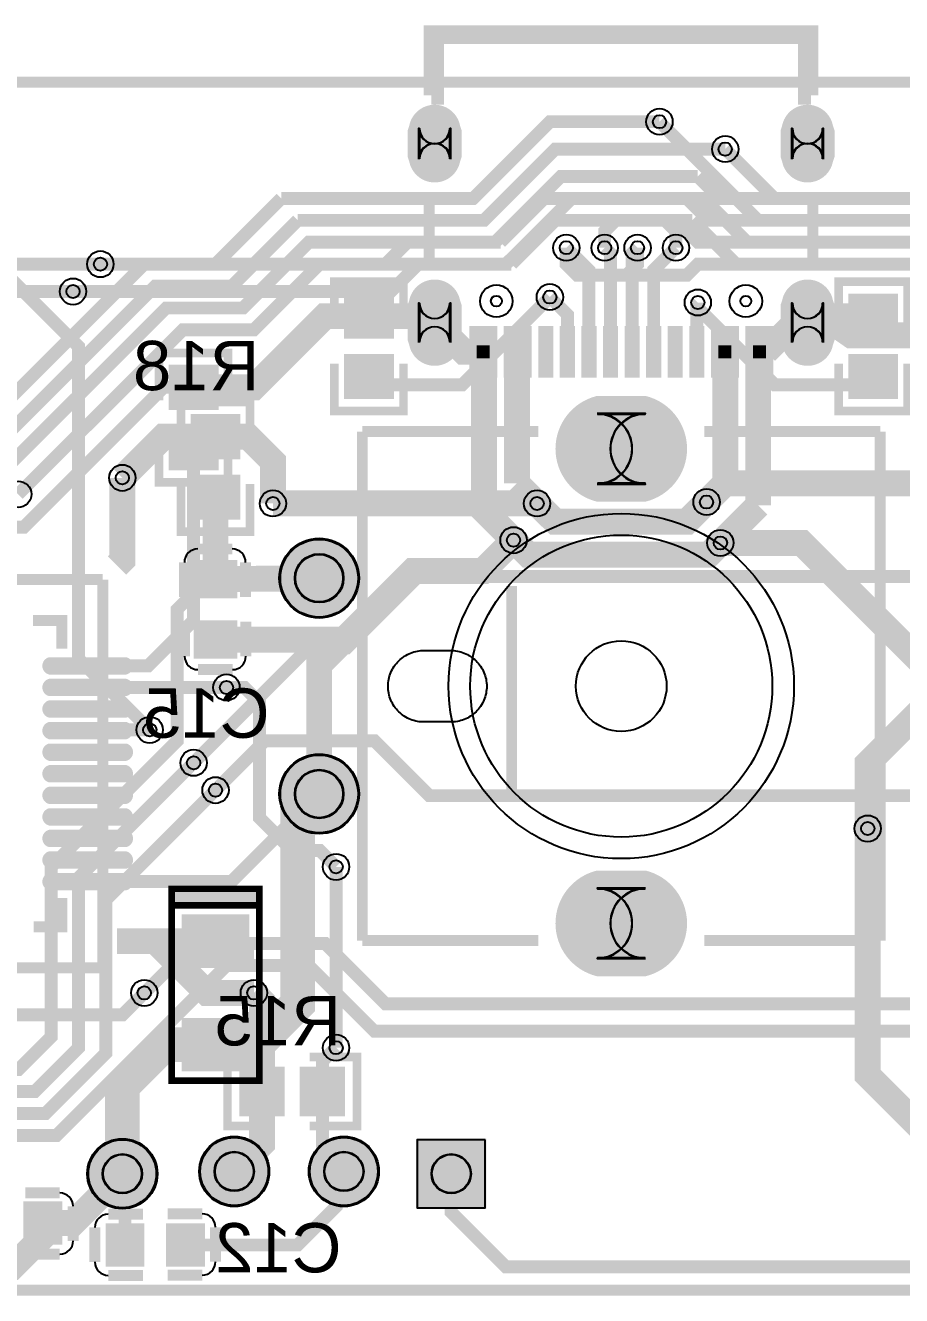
# Model space of a CAD drawing. Header units: millimetres. Extents: x -92 to 92, y -14 to 15.
# Drawn here: x -13.8 to 6.5, y -14.13 to 15.31 of the extents above; entities that cross this region are included whole.
import ezdxf

# ---------------------------------------------------------------- set-up
doc = ezdxf.new("R2010")
doc.units = ezdxf.units.MM
for name, color, linetype, true_color in [('BoardOutLine', 7, 'Continuous', 0xff00ff), ('BottomLayer', 7, 'Continuous', 0x0000ff), ('BottomPasteMaskLayer', 7, 'Continuous', 0x800000), ('BottomSilkLayer', 7, 'Continuous', 0x66cc33), ('BottomSolderMaskLayer', 7, 'Continuous', 0xaa00ff), ('Document', 7, 'Continuous', 0xffffff), ('Hole', 7, 'Continuous', 0x222222), ('Multi-Layer', 7, 'Continuous', 0xc0c0c0), ('TopLayer', 7, 'Continuous', 0xff0000), ('TopPasteMaskLayer', 7, 'Continuous', 0x808080), ('TopSilkLayer', 7, 'Continuous', 0xffcc00), ('TopSolderMaskLayer', 7, 'Continuous', 0x800080)]:
    doc.layers.add(name, color=color, linetype=linetype, true_color=true_color)
doc.styles.get("Standard").update_dxf_attribs({"font": 'arial.ttf'})

msp = doc.modelspace()

# ---------------------------------------------------------------- hatches: boundary and pattern name
at = {"layer": 'BottomLayer'}
for points in [[(-3.495, 7.172), (-3.195, 7.172), (-3.195, 8.322), (-3.495, 8.322)], [(-3.195, 7.172), (-2.895, 7.172), (-2.895, 8.322), (-3.195, 8.322)], [(-2.695, 7.172), (-2.395, 7.172), (-2.395, 8.322), (-2.695, 8.322)], [(-2.395, 7.172), (-2.095, 7.172), (-2.095, 8.322), (-2.395, 8.322)], [(-1.895, 7.172), (-1.595, 7.172), (-1.595, 8.322), (-1.895, 8.322)], [(-1.395, 7.172), (-1.095, 7.172), (-1.095, 8.322), (-1.395, 8.322)], [(-0.895, 7.172), (-0.595, 7.172), (-0.595, 8.322), (-0.895, 8.322)], [(-0.395, 7.172), (-0.095, 7.172), (-0.095, 8.322), (-0.395, 8.322)], [(0.105, 7.172), (0.405, 7.172), (0.405, 8.322), (0.105, 8.322)], [(0.605, 7.172), (0.905, 7.172), (0.905, 8.322), (0.605, 8.322)], [(1.105, 7.172), (1.405, 7.172), (1.405, 8.322), (1.105, 8.322)], [(1.605, 7.172), (1.905, 7.172), (1.905, 8.322), (1.605, 8.322)], [(2.105, 7.172), (2.405, 7.172), (2.405, 8.322), (2.105, 8.322)], [(2.405, 7.172), (2.705, 7.172), (2.705, 8.322), (2.405, 8.322)], [(2.905, 7.172), (3.205, 7.172), (3.205, 8.322), (2.905, 8.322)], [(3.205, 7.172), (3.505, 7.172), (3.505, 8.322), (3.205, 8.322)], [(-8.848, 5.28), (-8.848, 6.28), (-9.948, 6.28), (-9.948, 5.28)], [(-8.848, 3.88), (-8.848, 4.88), (-9.948, 4.88), (-9.948, 3.88)], [(-9.848, 2.878), (-9.848, 2.078), (-8.948, 2.078), (-8.948, 2.878)], [(-9.848, 1.478), (-9.848, 0.678), (-8.948, 0.678), (-8.948, 1.478)], [(-7.82, -8.848), (-8.82, -8.848), (-8.82, -9.948), (-7.82, -9.948)], [(-6.42, -8.848), (-7.42, -8.848), (-7.42, -9.948), (-6.42, -9.948)], [(-11.095, -12.504), (-11.895, -12.504), (-11.895, -13.404), (-11.095, -13.404)], [(-9.695, -12.504), (-10.495, -12.504), (-10.495, -13.404), (-9.695, -13.404)]]:
    msp.add_hatch(color=256, dxfattribs=at).paths.add_polyline_path(points)
at = {"layer": 'BottomPasteMaskLayer'}
for points in [[(-4.335, 11.673), (-4.365, 11.674), (-4.395, 11.677), (-4.424, 11.682), (-4.454, 11.688), (-4.483, 11.695), (-4.511, 11.704), (-4.539, 11.714), (-4.567, 11.726), (-4.594, 11.739), (-4.62, 11.753), (-4.646, 11.769), (-4.67, 11.785), (-4.694, 11.804), (-4.717, 11.823), (-4.739, 11.843), (-4.76, 11.865), (-4.78, 11.887), (-4.798, 11.91), (-4.816, 11.935), (-4.832, 11.96), (-4.847, 11.986), (-4.861, 12.012), (-4.873, 12.04), (-4.884, 12.067), (-4.893, 12.096), (-4.901, 12.125), (-4.908, 12.154), (-4.913, 12.183), (-4.917, 12.213), (-4.919, 12.243), (-4.92, 12.273), (-4.92, 12.873), (-4.919, 12.903), (-4.917, 12.932), (-4.913, 12.962), (-4.908, 12.992), (-4.901, 13.021), (-4.893, 13.05), (-4.884, 13.078), (-4.873, 13.106), (-4.861, 13.133), (-4.847, 13.16), (-4.832, 13.185), (-4.816, 13.211), (-4.798, 13.235), (-4.78, 13.258), (-4.76, 13.281), (-4.739, 13.302), (-4.717, 13.323), (-4.694, 13.342), (-4.67, 13.36), (-4.646, 13.377), (-4.62, 13.392), (-4.594, 13.407), (-4.567, 13.42), (-4.539, 13.431), (-4.511, 13.441), (-4.483, 13.45), (-4.454, 13.458), (-4.424, 13.464), (-4.395, 13.468), (-4.365, 13.471), (-4.335, 13.472), (-4.305, 13.472), (-4.275, 13.471), (-4.245, 13.468), (-4.216, 13.464), (-4.187, 13.458), (-4.158, 13.45), (-4.129, 13.441), (-4.101, 13.431), (-4.073, 13.42), (-4.046, 13.407), (-4.02, 13.392), (-3.995, 13.377), (-3.97, 13.36), (-3.946, 13.342), (-3.923, 13.323), (-3.901, 13.302), (-3.88, 13.281), (-3.86, 13.258), (-3.842, 13.235), (-3.824, 13.211), (-3.808, 13.185), (-3.793, 13.16), (-3.779, 13.133), (-3.767, 13.106), (-3.756, 13.078), (-3.747, 13.05), (-3.739, 13.021), (-3.732, 12.992), (-3.727, 12.962), (-3.723, 12.932), (-3.721, 12.903), (-3.72, 12.873), (-3.72, 12.273), (-3.721, 12.243), (-3.723, 12.213), (-3.727, 12.183), (-3.732, 12.154), (-3.739, 12.125), (-3.747, 12.096), (-3.756, 12.067), (-3.767, 12.04), (-3.779, 12.012), (-3.793, 11.986), (-3.808, 11.96), (-3.824, 11.935), (-3.842, 11.91), (-3.86, 11.887), (-3.88, 11.865), (-3.901, 11.843), (-3.923, 11.823), (-3.946, 11.804), (-3.97, 11.785), (-3.995, 11.769), (-4.02, 11.753), (-4.046, 11.739), (-4.073, 11.726), (-4.101, 11.714), (-4.129, 11.704), (-4.158, 11.695), (-4.187, 11.688), (-4.216, 11.682), (-4.245, 11.677), (-4.275, 11.674), (-4.305, 11.673)], [(4.365, 11.674), (4.335, 11.673), (4.305, 11.673), (4.275, 11.674), (4.245, 11.677), (4.216, 11.682), (4.187, 11.688), (4.158, 11.695), (4.129, 11.704), (4.101, 11.714), (4.073, 11.726), (4.046, 11.739), (4.02, 11.753), (3.995, 11.769), (3.97, 11.785), (3.946, 11.804), (3.923, 11.823), (3.901, 11.843), (3.88, 11.865), (3.86, 11.887), (3.842, 11.91), (3.824, 11.935), (3.808, 11.96), (3.793, 11.986), (3.779, 12.012), (3.767, 12.04), (3.756, 12.067), (3.747, 12.096), (3.739, 12.125), (3.732, 12.154), (3.727, 12.183), (3.723, 12.213), (3.721, 12.243), (3.72, 12.273), (3.72, 12.873), (3.721, 12.903), (3.723, 12.932), (3.727, 12.962), (3.732, 12.992), (3.739, 13.021), (3.747, 13.05), (3.756, 13.078), (3.767, 13.106), (3.779, 13.133), (3.793, 13.16), (3.808, 13.185), (3.824, 13.211), (3.842, 13.235), (3.86, 13.258), (3.88, 13.281), (3.901, 13.302), (3.923, 13.323), (3.946, 13.342), (3.97, 13.36), (3.995, 13.377), (4.02, 13.392), (4.046, 13.407), (4.073, 13.42), (4.101, 13.431), (4.129, 13.441), (4.158, 13.45), (4.187, 13.458), (4.216, 13.464), (4.245, 13.468), (4.275, 13.471), (4.305, 13.472), (4.335, 13.472), (4.365, 13.471), (4.395, 13.468), (4.424, 13.464), (4.454, 13.458), (4.483, 13.45), (4.511, 13.441), (4.539, 13.431), (4.567, 13.42), (4.594, 13.407), (4.62, 13.392), (4.646, 13.377), (4.67, 13.36), (4.694, 13.342), (4.717, 13.323), (4.739, 13.302), (4.76, 13.281), (4.78, 13.258), (4.798, 13.235), (4.816, 13.211), (4.832, 13.185), (4.847, 13.16), (4.861, 13.133), (4.873, 13.106), (4.884, 13.078), (4.893, 13.05), (4.901, 13.021), (4.908, 12.992), (4.913, 12.962), (4.917, 12.932), (4.919, 12.903), (4.92, 12.873), (4.92, 12.273), (4.919, 12.243), (4.917, 12.213), (4.913, 12.183), (4.908, 12.154), (4.901, 12.125), (4.893, 12.096), (4.884, 12.067), (4.873, 12.04), (4.861, 12.012), (4.847, 11.986), (4.832, 11.96), (4.816, 11.935), (4.798, 11.91), (4.78, 11.887), (4.76, 11.865), (4.739, 11.843), (4.717, 11.823), (4.694, 11.804), (4.67, 11.785), (4.646, 11.769), (4.62, 11.753), (4.594, 11.739), (4.567, 11.726), (4.539, 11.714), (4.511, 11.704), (4.483, 11.695), (4.454, 11.688), (4.424, 11.682), (4.395, 11.677)], [(-4.275, 7.424), (-4.305, 7.423), (-4.335, 7.423), (-4.365, 7.424), (-4.395, 7.427), (-4.424, 7.432), (-4.454, 7.438), (-4.483, 7.445), (-4.511, 7.454), (-4.539, 7.464), (-4.567, 7.476), (-4.594, 7.489), (-4.62, 7.503), (-4.646, 7.519), (-4.67, 7.535), (-4.694, 7.553), (-4.717, 7.573), (-4.739, 7.593), (-4.76, 7.614), (-4.78, 7.637), (-4.798, 7.66), (-4.816, 7.685), (-4.832, 7.71), (-4.847, 7.736), (-4.861, 7.762), (-4.873, 7.789), (-4.884, 7.817), (-4.893, 7.846), (-4.901, 7.874), (-4.908, 7.904), (-4.913, 7.933), (-4.917, 7.963), (-4.919, 7.993), (-4.92, 8.023), (-4.92, 8.823), (-4.919, 8.852), (-4.917, 8.882), (-4.913, 8.912), (-4.908, 8.941), (-4.901, 8.971), (-4.893, 8.999), (-4.884, 9.028), (-4.873, 9.056), (-4.861, 9.083), (-4.847, 9.109), (-4.832, 9.135), (-4.816, 9.161), (-4.798, 9.185), (-4.78, 9.208), (-4.76, 9.231), (-4.739, 9.252), (-4.717, 9.272), (-4.694, 9.292), (-4.67, 9.31), (-4.646, 9.327), (-4.62, 9.342), (-4.594, 9.356), (-4.567, 9.369), (-4.539, 9.381), (-4.511, 9.391), (-4.483, 9.4), (-4.454, 9.407), (-4.424, 9.413), (-4.395, 9.418), (-4.365, 9.421), (-4.335, 9.422), (-4.305, 9.422), (-4.275, 9.421), (-4.245, 9.418), (-4.216, 9.413), (-4.187, 9.407), (-4.158, 9.4), (-4.129, 9.391), (-4.101, 9.381), (-4.073, 9.369), (-4.046, 9.356), (-4.02, 9.342), (-3.995, 9.327), (-3.97, 9.31), (-3.946, 9.292), (-3.923, 9.272), (-3.901, 9.252), (-3.88, 9.231), (-3.86, 9.208), (-3.842, 9.185), (-3.824, 9.161), (-3.808, 9.135), (-3.793, 9.109), (-3.779, 9.083), (-3.767, 9.056), (-3.756, 9.028), (-3.747, 8.999), (-3.739, 8.971), (-3.732, 8.941), (-3.727, 8.912), (-3.723, 8.882), (-3.721, 8.852), (-3.72, 8.823), (-3.72, 8.023), (-3.721, 7.993), (-3.723, 7.963), (-3.727, 7.933), (-3.732, 7.904), (-3.739, 7.874), (-3.747, 7.846), (-3.756, 7.817), (-3.767, 7.789), (-3.779, 7.762), (-3.793, 7.736), (-3.808, 7.71), (-3.824, 7.685), (-3.842, 7.66), (-3.86, 7.637), (-3.88, 7.614), (-3.901, 7.593), (-3.923, 7.573), (-3.946, 7.553), (-3.97, 7.535), (-3.995, 7.519), (-4.02, 7.503), (-4.046, 7.489), (-4.073, 7.476), (-4.101, 7.464), (-4.129, 7.454), (-4.158, 7.445), (-4.187, 7.438), (-4.216, 7.432), (-4.245, 7.427)], [(4.365, 7.424), (4.335, 7.423), (4.305, 7.423), (4.275, 7.424), (4.245, 7.427), (4.216, 7.432), (4.187, 7.438), (4.158, 7.445), (4.129, 7.454), (4.101, 7.464), (4.073, 7.476), (4.046, 7.489), (4.02, 7.503), (3.995, 7.519), (3.97, 7.535), (3.946, 7.553), (3.923, 7.573), (3.901, 7.593), (3.88, 7.614), (3.86, 7.637), (3.842, 7.66), (3.824, 7.685), (3.808, 7.71), (3.793, 7.736), (3.779, 7.762), (3.767, 7.789), (3.756, 7.817), (3.747, 7.846), (3.739, 7.874), (3.732, 7.904), (3.727, 7.933), (3.723, 7.963), (3.721, 7.993), (3.72, 8.023), (3.72, 8.823), (3.721, 8.852), (3.723, 8.882), (3.727, 8.912), (3.732, 8.941), (3.739, 8.971), (3.747, 8.999), (3.756, 9.028), (3.767, 9.056), (3.779, 9.083), (3.793, 9.109), (3.808, 9.135), (3.824, 9.161), (3.842, 9.185), (3.86, 9.208), (3.88, 9.231), (3.901, 9.252), (3.923, 9.272), (3.946, 9.292), (3.97, 9.31), (3.995, 9.327), (4.02, 9.342), (4.046, 9.356), (4.073, 9.369), (4.101, 9.381), (4.129, 9.391), (4.158, 9.4), (4.187, 9.407), (4.216, 9.413), (4.245, 9.418), (4.275, 9.421), (4.305, 9.422), (4.335, 9.422), (4.365, 9.421), (4.395, 9.418), (4.424, 9.413), (4.454, 9.407), (4.483, 9.4), (4.511, 9.391), (4.539, 9.381), (4.567, 9.369), (4.594, 9.356), (4.62, 9.342), (4.646, 9.327), (4.67, 9.31), (4.694, 9.292), (4.717, 9.272), (4.739, 9.252), (4.76, 9.231), (4.78, 9.208), (4.798, 9.185), (4.816, 9.161), (4.832, 9.135), (4.847, 9.109), (4.861, 9.083), (4.873, 9.056), (4.884, 9.028), (4.893, 8.999), (4.901, 8.971), (4.908, 8.941), (4.913, 8.912), (4.917, 8.882), (4.919, 8.852), (4.92, 8.823), (4.92, 8.023), (4.919, 7.993), (4.917, 7.963), (4.913, 7.933), (4.908, 7.904), (4.901, 7.874), (4.893, 7.846), (4.884, 7.817), (4.873, 7.789), (4.861, 7.762), (4.847, 7.736), (4.832, 7.71), (4.816, 7.685), (4.798, 7.66), (4.78, 7.637), (4.76, 7.614), (4.739, 7.593), (4.717, 7.573), (4.694, 7.553), (4.67, 7.535), (4.646, 7.519), (4.62, 7.503), (4.594, 7.489), (4.567, 7.476), (4.539, 7.464), (4.511, 7.454), (4.483, 7.445), (4.454, 7.438), (4.424, 7.432), (4.395, 7.427)], [(-3.495, 7.172), (-3.495, 8.322), (-3.195, 8.322), (-3.195, 8.322), (-2.895, 8.322), (-2.895, 7.172), (-3.195, 7.172), (-3.195, 7.172)], [(-2.095, 8.322), (-2.095, 7.172), (-2.395, 7.172), (-2.395, 7.172), (-2.695, 7.172), (-2.695, 8.322), (-2.395, 8.322), (-2.395, 8.322)], [(-1.595, 8.322), (-1.595, 7.172), (-1.895, 7.172), (-1.895, 8.322)], [(-1.095, 8.322), (-1.095, 7.172), (-1.395, 7.172), (-1.395, 8.322)], [(-0.595, 8.322), (-0.595, 7.172), (-0.895, 7.172), (-0.895, 8.322)], [(-0.095, 8.322), (-0.095, 7.172), (-0.395, 7.172), (-0.395, 8.322)], [(0.405, 8.322), (0.405, 7.172), (0.105, 7.172), (0.105, 8.322)], [(0.905, 8.322), (0.905, 7.172), (0.605, 7.172), (0.605, 8.322)], [(1.105, 7.172), (1.105, 8.322), (1.405, 8.322), (1.405, 7.172)], [(1.605, 7.172), (1.605, 8.322), (1.905, 8.322), (1.905, 7.172)], [(2.105, 7.172), (2.105, 8.322), (2.405, 8.322), (2.705, 8.322), (2.705, 7.172), (2.405, 7.172)], [(3.505, 8.322), (3.505, 7.172), (3.205, 7.172), (3.205, 7.172), (2.905, 7.172), (2.905, 8.322), (3.205, 8.322), (3.205, 8.322)], [(-8.848, 5.28), (-8.848, 6.28), (-9.948, 6.28), (-9.948, 5.28)], [(-8.848, 3.88), (-8.848, 4.88), (-9.948, 4.88), (-9.948, 3.88)], [(-9.848, 2.878), (-9.848, 2.078), (-8.948, 2.078), (-8.948, 2.878)], [(-9.848, 1.478), (-9.848, 0.678), (-8.948, 0.678), (-8.948, 1.478)], [(-7.82, -8.848), (-8.82, -8.848), (-8.82, -9.948), (-7.82, -9.948)], [(-6.42, -8.848), (-7.42, -8.848), (-7.42, -9.948), (-6.42, -9.948)], [(-11.095, -12.504), (-11.895, -12.504), (-11.895, -13.404), (-11.095, -13.404)], [(-9.695, -12.504), (-10.495, -12.504), (-10.495, -13.404), (-9.695, -13.404)]]:
    msp.add_hatch(color=256, dxfattribs=at).paths.add_polyline_path(points)
at = {"layer": 'BottomSolderMaskLayer'}
for points in [[(-3.695, 12.264, -0.785398), (-4.945, 12.264), (-4.945, 12.881, -0.785398), (-3.695, 12.881)], [(4.945, 12.264, -0.785398), (3.695, 12.264), (3.695, 12.881, -0.785398), (4.945, 12.881)], [(-3.695, 8.012, -0.785398), (-4.945, 8.012), (-4.945, 8.833, -0.785398), (-3.695, 8.833)], [(4.945, 8.012, -0.785398), (3.695, 8.012), (3.695, 8.833, -0.785398), (4.945, 8.833)], [(-3.52, 7.147), (-3.17, 7.147), (-3.17, 8.347), (-3.52, 8.347)], [(-3.22, 7.147), (-2.87, 7.147), (-2.87, 8.347), (-3.22, 8.347)], [(-2.72, 7.147), (-2.37, 7.147), (-2.37, 8.347), (-2.72, 8.347)], [(-2.42, 7.147), (-2.07, 7.147), (-2.07, 8.347), (-2.42, 8.347)], [(-1.92, 7.147), (-1.57, 7.147), (-1.57, 8.347), (-1.92, 8.347)], [(-1.42, 7.147), (-1.07, 7.147), (-1.07, 8.347), (-1.42, 8.347)], [(-0.92, 7.147), (-0.57, 7.147), (-0.57, 8.347), (-0.92, 8.347)], [(-0.42, 7.147), (-0.07, 7.147), (-0.07, 8.347), (-0.42, 8.347)], [(0.08, 7.147), (0.43, 7.147), (0.43, 8.347), (0.08, 8.347)], [(0.58, 7.147), (0.93, 7.147), (0.93, 8.347), (0.58, 8.347)], [(1.08, 7.147), (1.43, 7.147), (1.43, 8.347), (1.08, 8.347)], [(1.58, 7.147), (1.93, 7.147), (1.93, 8.347), (1.58, 8.347)], [(2.08, 7.147), (2.43, 7.147), (2.43, 8.347), (2.08, 8.347)], [(2.38, 7.147), (2.73, 7.147), (2.73, 8.347), (2.38, 8.347)], [(2.88, 7.147), (3.23, 7.147), (3.23, 8.347), (2.88, 8.347)], [(3.18, 7.147), (3.53, 7.147), (3.53, 8.347), (3.18, 8.347)], [(-0.558, 4.274, -0.785398), (-0.558, 6.725), (0.566, 6.725, -0.785398), (0.566, 4.274)], [(-8.82, 5.257), (-8.82, 6.303), (-9.976, 6.303), (-9.976, 5.257)], [(-8.82, 3.857), (-8.82, 4.903), (-9.976, 4.903), (-9.976, 3.857)], [(-7.921, 2.5, 1), (-6.071, 2.5, 1)], [(-9.905, 2.923), (-9.905, 2.033), (-8.891, 2.033), (-8.891, 2.923)], [(-9.905, 1.523), (-9.905, 0.633), (-8.891, 0.633), (-8.891, 1.523)], [(-7.921, -2.5, 1), (-6.071, -2.5, 1)], [(0.566, -4.275, -0.785398), (0.566, -6.726), (-0.558, -6.726, -0.785398), (-0.558, -4.275)], [(-7.795, -8.823), (-8.845, -8.823), (-8.845, -9.973), (-7.795, -9.973)], [(-6.395, -8.823), (-7.445, -8.823), (-7.445, -9.973), (-6.395, -9.973)], [(-12.37, -11.303, 1), (-10.744, -11.303, 1)], [(-9.777, -11.25, 1), (-8.151, -11.25, 1)], [(-7.237, -11.25, 1), (-5.611, -11.25, 1)], [(-3.124, -10.49), (-4.75, -10.49), (-4.75, -12.116), (-3.124, -12.116)], [(-11.044, -12.453), (-11.946, -12.453), (-11.946, -13.455), (-11.044, -13.455)], [(-9.644, -12.453), (-10.546, -12.453), (-10.546, -13.455), (-9.644, -13.455)]]:
    msp.add_hatch(color=256, dxfattribs=at).paths.add_polyline_path(points)
at = {"layer": 'Document'}
for points in [[(-4.4, 13.478), (-4.4, 15.178), (4.4, 15.178), (4.4, 13.478), (4.1, 13.478), (4.1, 14.878), (-4.1, 14.878), (-4.1, 13.478)], [(-9.779, -5.588), (-8.992, -5.588), (-8.992, -5.791), (-9.779, -5.791)], [(-9.271, -5.306), (-9.271, -6.093), (-9.474, -6.093), (-9.474, -5.306)], [(-10.287, -6.322), (-9.779, -6.322), (-9.779, -6.068), (-10.287, -6.068)], [(-9.017, -6.322), (-8.509, -6.322), (-8.509, -6.068), (-9.017, -6.068)], [(-9.271, -8.128), (-9.271, -8.915), (-9.474, -8.915), (-9.474, -8.128)]]:
    msp.add_hatch(color=256, dxfattribs=at).paths.add_polyline_path(points)
at = {"layer": 'Multi-Layer'}
for points in [[(-3.72, 12.273, -0.785398), (-4.92, 12.273), (-4.92, 12.873, -0.785398), (-3.72, 12.873)], [(4.92, 12.273, -0.785398), (3.72, 12.273), (3.72, 12.873, -0.785398), (4.92, 12.873)], [(-3.72, 8.022, -0.785398), (-4.92, 8.022), (-4.92, 8.822, -0.785398), (-3.72, 8.822)], [(4.92, 8.022, -0.785398), (3.72, 8.022), (3.72, 8.822, -0.785398), (4.92, 8.822)], [(-0.546, 4.3, -0.785398), (-0.546, 6.7), (0.554, 6.7, -0.785398), (0.554, 4.3)], [(-7.896, 2.5, 1), (-6.096, 2.5, 1)], [(-7.896, -2.5, 1), (-6.096, -2.5, 1)], [(0.554, -4.3, -0.785398), (0.554, -6.7), (-0.546, -6.7, -0.785398), (-0.546, -4.3)]]:
    msp.add_hatch(color=256, dxfattribs=at).paths.add_polyline_path(points)
at = {"layer": 'TopLayer'}
for points in [[(-6.392, 8.074), (-6.392, 9.074), (-5.292, 9.074), (-5.292, 8.074)], [(5.292, 8.074), (5.292, 9.074), (6.392, 9.074), (6.392, 8.074)], [(-6.392, 6.674), (-6.392, 7.674), (-5.292, 7.674), (-5.292, 6.674)], [(5.292, 6.674), (5.292, 7.674), (6.392, 7.674), (6.392, 6.674)], [(-10.456, 6.423), (-10.456, 7.423), (-9.356, 7.423), (-9.356, 6.423)], [(-10.456, 5.023), (-10.456, 6.023), (-9.356, 6.023), (-9.356, 5.023)], [(-13.21, 0.318, -0.785398), (-13.21, 0.618), (-11.51, 0.618, -0.785398), (-11.51, 0.318)], [(-13.21, -0.182, -0.785398), (-13.21, 0.118), (-11.51, 0.118, -0.785398), (-11.51, -0.182)], [(-13.21, -0.682, -0.785398), (-13.21, -0.382), (-11.51, -0.382, -0.785398), (-11.51, -0.682)], [(-13.21, -1.182, -0.785398), (-13.21, -0.882), (-11.51, -0.882, -0.785398), (-11.51, -1.182)], [(-13.21, -1.682, -0.785398), (-13.21, -1.382), (-11.51, -1.382, -0.785398), (-11.51, -1.682)], [(-13.21, -2.182, -0.785398), (-13.21, -1.882), (-11.51, -1.882, -0.785398), (-11.51, -2.182)], [(-13.21, -2.682, -0.785398), (-13.21, -2.382), (-11.51, -2.382, -0.785398), (-11.51, -2.682)], [(-13.21, -3.182, -0.785398), (-13.21, -2.882), (-11.51, -2.882, -0.785398), (-11.51, -3.182)], [(-13.21, -3.682, -0.785398), (-13.21, -3.382), (-11.51, -3.382, -0.785398), (-11.51, -3.682)], [(-13.21, -4.182, -0.785398), (-13.21, -3.882), (-11.51, -3.882, -0.785398), (-11.51, -4.182)], [(-13.21, -4.682, -0.785398), (-13.21, -4.382), (-11.51, -4.382, -0.785398), (-11.51, -4.682)], [(-8.648, -5.312), (-8.648, -6.512), (-10.148, -6.512), (-10.148, -5.312)], [(-8.648, -7.712), (-8.648, -8.912), (-10.148, -8.912), (-10.148, -7.712)], [(-12.997, -12.896), (-13.797, -12.896), (-13.797, -11.996), (-12.997, -11.996)]]:
    msp.add_hatch(color=256, dxfattribs=at).paths.add_polyline_path(points)
at = {"layer": 'TopPasteMaskLayer'}
for points in [[(-6.392, 8.074), (-6.392, 9.074), (-5.292, 9.074), (-5.292, 8.074)], [(5.292, 8.074), (5.292, 9.074), (6.392, 9.074), (6.392, 8.074)], [(-6.392, 6.674), (-6.392, 7.674), (-5.292, 7.674), (-5.292, 6.674)], [(5.292, 6.674), (5.292, 7.674), (6.392, 7.674), (6.392, 6.674)], [(-10.456, 6.423), (-10.456, 7.423), (-9.356, 7.423), (-9.356, 6.423)], [(-10.456, 5.023), (-10.456, 6.023), (-9.356, 6.023), (-9.356, 5.023)], [(-13.21, 0.318, -0.785398), (-13.21, 0.618), (-11.51, 0.618, -0.785398), (-11.51, 0.318)], [(-13.21, -0.182, -0.785398), (-13.21, 0.118), (-11.51, 0.118, -0.785398), (-11.51, -0.182)], [(-13.21, -0.682, -0.785398), (-13.21, -0.382), (-11.51, -0.382, -0.785398), (-11.51, -0.682)], [(-13.21, -1.182, -0.785398), (-13.21, -0.882), (-11.51, -0.882, -0.785398), (-11.51, -1.182)], [(-13.21, -1.682, -0.785398), (-13.21, -1.382), (-11.51, -1.382, -0.785398), (-11.51, -1.682)], [(-13.21, -2.182, -0.785398), (-13.21, -1.882), (-11.51, -1.882, -0.785398), (-11.51, -2.182)], [(-13.21, -2.682, -0.785398), (-13.21, -2.382), (-11.51, -2.382, -0.785398), (-11.51, -2.682)], [(-13.21, -3.182, -0.785398), (-13.21, -2.882), (-11.51, -2.882, -0.785398), (-11.51, -3.182)], [(-13.21, -3.682, -0.785398), (-13.21, -3.382), (-11.51, -3.382, -0.785398), (-11.51, -3.682)], [(-13.21, -4.182, -0.785398), (-13.21, -3.882), (-11.51, -3.882, -0.785398), (-11.51, -4.182)], [(-13.21, -4.682, -0.785398), (-13.21, -4.382), (-11.51, -4.382, -0.785398), (-11.51, -4.682)], [(-8.648, -5.312), (-8.648, -6.512), (-10.148, -6.512), (-10.148, -5.312)], [(-8.648, -7.712), (-8.648, -8.912), (-10.148, -8.912), (-10.148, -7.712)], [(-12.997, -12.896), (-13.797, -12.896), (-13.797, -11.996), (-12.997, -11.996)]]:
    msp.add_hatch(color=256, dxfattribs=at).paths.add_polyline_path(points)
at = {"layer": 'TopSilkLayer'}
msp.add_hatch(color=256, dxfattribs=at).paths.add_polyline_path([(-8.382, -5.08), (-10.414, -5.08), (-10.414, -4.699), (-8.382, -4.699)])
at = {"layer": 'TopSolderMaskLayer'}
for points in [[(-3.695, 12.264, -0.785398), (-4.945, 12.264), (-4.945, 12.881, -0.785398), (-3.695, 12.881)], [(4.945, 12.264, -0.785398), (3.695, 12.264), (3.695, 12.881, -0.785398), (4.945, 12.881)], [(-3.695, 8.012, -0.785398), (-4.945, 8.012), (-4.945, 8.833, -0.785398), (-3.695, 8.833)], [(4.945, 8.012, -0.785398), (3.695, 8.012), (3.695, 8.833, -0.785398), (4.945, 8.833)], [(-6.42, 8.051), (-6.42, 9.097), (-5.264, 9.097), (-5.264, 8.051)], [(5.264, 8.051), (5.264, 9.097), (6.42, 9.097), (6.42, 8.051)], [(-6.42, 6.651), (-6.42, 7.697), (-5.264, 7.697), (-5.264, 6.651)], [(5.264, 6.651), (5.264, 7.697), (6.42, 7.697), (6.42, 6.651)], [(-10.484, 6.4), (-10.484, 7.446), (-9.328, 7.446), (-9.328, 6.4)], [(-0.558, 4.274, -0.785398), (-0.558, 6.725), (0.566, 6.725, -0.785398), (0.566, 4.274)], [(-10.484, 5), (-10.484, 6.046), (-9.328, 6.046), (-9.328, 5)], [(-7.921, 2.5, 1), (-6.071, 2.5, 1)], [(-13.253, 0.267, -0.785398), (-13.253, 0.669), (-11.467, 0.669, -0.785398), (-11.467, 0.267)], [(-13.253, -0.233, -0.785398), (-13.253, 0.169), (-11.467, 0.169, -0.785398), (-11.467, -0.233)], [(-13.253, -0.733, -0.785398), (-13.253, -0.331), (-11.467, -0.331, -0.785398), (-11.467, -0.733)], [(-13.253, -1.233, -0.785398), (-13.253, -0.831), (-11.467, -0.831, -0.785398), (-11.467, -1.233)], [(-13.253, -1.733, -0.785398), (-13.253, -1.331), (-11.467, -1.331, -0.785398), (-11.467, -1.733)], [(-7.921, -2.5, 1), (-6.071, -2.5, 1)], [(-13.253, -2.233, -0.785398), (-13.253, -1.831), (-11.467, -1.831, -0.785398), (-11.467, -2.233)], [(-13.253, -2.733, -0.785398), (-13.253, -2.331), (-11.467, -2.331, -0.785398), (-11.467, -2.733)], [(-13.253, -3.233, -0.785398), (-13.253, -2.831), (-11.467, -2.831, -0.785398), (-11.467, -3.233)], [(-13.253, -3.733, -0.785398), (-13.253, -3.331), (-11.467, -3.331, -0.785398), (-11.467, -3.733)], [(-13.253, -4.233, -0.785398), (-13.253, -3.831), (-11.467, -3.831, -0.785398), (-11.467, -4.233)], [(-13.253, -4.733, -0.785398), (-13.253, -4.331), (-11.467, -4.331, -0.785398), (-11.467, -4.733)], [(0.566, -4.275, -0.785398), (0.566, -6.726), (-0.558, -6.726, -0.785398), (-0.558, -4.275)], [(-8.616, -5.292), (-8.616, -6.532), (-10.18, -6.532), (-10.18, -5.292)], [(-8.616, -7.692), (-8.616, -8.932), (-10.18, -8.932), (-10.18, -7.692)], [(-12.37, -11.303, 1), (-10.744, -11.303, 1)], [(-9.777, -11.25, 1), (-8.151, -11.25, 1)], [(-7.237, -11.25, 1), (-5.611, -11.25, 1)], [(-3.124, -10.49), (-4.75, -10.49), (-4.75, -12.116), (-3.124, -12.116)], [(-12.946, -12.947), (-13.848, -12.947), (-13.848, -11.945), (-12.946, -11.945)]]:
    msp.add_hatch(color=256, dxfattribs=at).paths.add_polyline_path(points)

# ---------------------------------------------------------------- linework, layer by layer
at = {"layer": 'BoardOutLine', "const_width": 0.254}
msp.add_lwpolyline([(-92, 14), (92, 14), (92, -14), (-92, -14), (-92, 14)], close=True, dxfattribs=at)
at = {"layer": 'BottomLayer'}
for points, const_width in [([(3.556, 11.303), (8.763, 11.303), (11.049, 13.589), (62.103, 13.589)], 0.3), ([(37.973, 12.954), (11.176, 12.954), (9.017, 10.795), (3.175, 10.795), (0.889, 13.081)], 0.3), ([(-2.794, 10.287), (-1.778, 11.303), (1.905, 11.303), (2.921, 10.287), (9.271, 10.287), (11.303, 12.319), (19.685, 12.319)], 0.3), ([(2.413, 12.446), (3.556, 11.303)], 0.3), ([(-56.515, 12.192), (-16.891, 12.192), (-12.573, 7.874), (-12.573, 0.635), (-10.922, -1.016)], 0.3), ([(1.651, 10.795), (2.667, 9.779), (9.525, 9.779), (11.43, 11.684), (20.32, 11.684)], 0.3), ([(-1.905, 10.414), (-1.524, 10.795), (1.651, 10.795)], 0.3), ([(-2.794, 10.287), (-4.953, 10.287), (-5.461, 9.779), (-12.065, 9.779)], 0.3), ([(-1.905, 10.414), (-2.54, 9.779)], 0.3), ([(-0.745, 9.144), (-0.745, 9.635), (-1.27, 10.16)], 0.3), ([(-0.245, 7.748), (-0.245, 10.024), (-0.381, 10.16)], 0.3), ([(0.255, 7.748), (0.255, 10.034), (0.381, 10.16)], 0.3), ([(0.755, 7.748), (0.755, 9.645), (1.27, 10.16)], 0.3), ([(-12.7, 9.144), (-5.334, 9.144), (-4.699, 9.779), (-2.54, 9.779)], 0.3), ([(-1.245, 7.748), (-1.245, 8.611), (-1.651, 9.017)], 0.3), ([(-0.745, 7.748), (-0.745, 9.144)], 0.3), ([(1.755, 7.748), (1.755, 8.867), (1.778, 8.89)], 0.3), ([(-4.32, 8.422), (-3.645, 7.748), (-3.345, 7.748)], 0.6), ([(3.355, 7.748), (4.03, 8.422), (4.32, 8.422)], 0.6), ([(4.321, 8.423), (4.321, 8.001)], 0.6), ([(9.906, 8.128), (5.334, 8.128), (4.912, 8.423), (4.321, 8.423)], 0.6), ([(-3.175, 7.747), (-3.175, 6.334)], 0.6), ([(-2.414, 7.746), (-2.413, 4.699)], 0.6), ([(2.413, 7.747), (2.413, 4.699)], 0.6), ([(3.175, 7.747), (3.175, 6.398)], 0.6), ([(-3.345, 7.748), (-3.045, 7.748)], 0.3), ([(2.255, 7.748), (2.555, 7.748)], 0.3), ([(3.055, 7.748), (3.355, 7.748)], 0.3), ([(-3.175, 6.334), (-3.175, 4.699)], 0.6), ([(3.175, 6.398), (3.175, 4.191)], 0.6), ([(-9.398, 5.78), (-10.603, 5.78), (-11.557, 4.826)], 0.6), ([(-8.068, 4.233), (-8.068, 5.207), (-8.641, 5.78), (-9.398, 5.78)], 0.6), ([(35.941, 5.334), (28.194, 5.334), (22.86, 0), (22.86, -4.826), (19.685, -8.001), (-5.715, -8.001), (-7.239, -6.477), (-9.144, -6.477), (-13.081, -10.414), (-15.24, -10.414), (-18.288, -7.366), (-32.004, -7.366), (-33.147, -6.223), (-33.147, -5.334)], 0.3), ([(-3.175, 4.699), (-3.175, 4.064), (-2.492, 3.381)], 0.6), ([(-2.413, 4.699), (-1.947, 4.233)], 0.6), ([(1.98, 4.266), (2.413, 4.699)], 0.6), ([(-9.398, 2.478), (-9.398, 4.38)], 0.6), ([(-1.947, 4.233), (-1.524, 3.81), (1.524, 3.81), (1.98, 4.266)], 0.6), ([(2.301, 3.317), (3.175, 4.191)], 0.6), ([(-9.398, 1.078), (-6.415, 1.078), (-4.826, 2.667), (-3.206, 2.667), (-2.492, 3.381)], 0.6), ([(-2.492, 3.381), (-2.159, 3.048), (2.032, 3.048), (2.301, 3.317)], 0.6), ([(2.301, 3.317), (4.187, 3.317), (7.504, 0)], 0.6), ([(-6.995, 2.499), (-9.398, 2.479)], 0.6), ([(-25.781, -5.461), (-17.907, -5.461), (-14.478, -8.89), (-13.97, -8.89), (-13.208, -8.128), (-13.208, -4.191), (-10.287, -1.27), (-10.287, 1.778), (-9.586, 2.479), (-9.398, 2.479)], 0.3), ([(-6.996, -2.5), (-6.996, 0.497), (-6.415, 1.078)], 0.6), ([(-11.049, -7.112), (-9.906, -5.969), (-6.858, -5.969), (-5.461, -7.366), (19.431, -7.366), (22.225, -4.572), (22.225, 0.762)], 0.3), ([(7.504, 0), (5.715, -1.789), (5.715, -3.302)], 0.6), ([(-9.144, -0.032), (-8.731, -0.032), (-8.382, -0.381), (-8.382, -3.048), (-7.62, -3.81), (-6.985, -3.81), (-6.604, -4.191)], 0.3), ([(-25.019, -6.096), (-18.034, -6.096), (-14.732, -9.398), (-13.589, -9.398), (-12.573, -8.382), (-12.573, -4.445), (-9.906, -1.778)], 0.3), ([(-24.257, -6.731), (-18.161, -6.731), (-14.986, -9.906), (-13.335, -9.906), (-11.938, -8.509), (-11.938, -4.953), (-9.398, -2.413)], 0.3), ([(-8.32, -9.398), (-8.32, -7.301), (-8.509, -7.112)], 0.6), ([(-6.604, -8.382), (-6.919, -8.697), (-6.919, -9.398)], 0.3), ([(-8.964, -11.25), (-8.32, -10.606), (-8.32, -9.398)], 0.6), ([(-6.424, -11.25), (-6.92, -10.754), (-6.92, -9.398)], 0.3), ([(-11.495, -12.954), (-11.495, -11.365), (-11.557, -11.303), (-11.43, -11.303)], 0.3), ([(-10.095, -12.954), (-7.493, -12.954), (-6.604, -12.065), (-6.604, -11.43), (-6.424, -11.25)], 0.3)]:
    msp.add_lwpolyline(points, dxfattribs=dict(at, const_width=const_width))
at = {"layer": 'BottomSilkLayer'}
for points, const_width in [([(-4.445, 13.694), (-4.445, 15.185), (4.445, 15.185), (4.445, 13.694)], 0.254), ([(-4.445, 9.644), (-4.445, 11.451)], 0.254), ([(4.445, 11.451), (4.445, 9.644)], 0.254), ([(-8.598, 5.48), (-8.598, 6.58), (-10.198, 6.58), (-10.198, 5.48)], 0.2), ([(-8.598, 4.68), (-8.598, 3.58), (-9.598, 3.58), (-10.198, 3.58), (-10.198, 4.68)], 0.2), ([(-9.81, 3.177), (-9.01, 3.177)], 0.254), ([(-10.12, 2.067), (-10.12, 2.867)], 0.254), ([(-8.7, 2.067), (-8.7, 2.867)], 0.254), ([(-10.114, 1.491), (-10.114, 0.691)], 0.254), ([(-8.694, 1.491), (-8.694, 0.691)], 0.254), ([(-9.804, 0.381), (-9.004, 0.381)], 0.254), ([(-8.02, -8.598), (-9.12, -8.598), (-9.12, -10.198), (-8.02, -10.198)], 0.2), ([(-7.22, -8.598), (-6.12, -8.598), (-6.12, -9.598), (-6.12, -10.198), (-7.22, -10.198)], 0.2), ([(-11.082, -12.238), (-11.882, -12.238)], 0.254), ([(-10.506, -12.232), (-9.706, -12.232)], 0.254), ([(-12.192, -12.548), (-12.192, -13.348)], 0.254), ([(-9.397, -12.542), (-9.397, -13.342)], 0.254), ([(-11.082, -13.658), (-11.882, -13.658)], 0.254), ([(-10.506, -13.652), (-9.706, -13.652)], 0.254)]:
    msp.add_lwpolyline(points, dxfattribs=dict(at, const_width=const_width))
for centre, start, end in [((-9.81, 2.867), 90, 180), ((-9.01, 2.867), 0, 90), ((-9.804, 0.691), 180, 270), ((-9.004, 0.691), 270, 360), ((-11.882, -12.548), 90, 180), ((-9.706, -12.542), 0, 90), ((-11.882, -13.348), 180, 270), ((-9.706, -13.342), 270, 360)]:
    msp.add_arc(centre, 0.31, start, end, dxfattribs=at)
at = {"layer": 'BottomSolderMaskLayer'}
for points in [[(-4.685, 12.213), (-4.685, 12.933)], [(-3.955, 12.213), (-3.955, 12.933)], [(3.955, 12.213), (3.955, 12.933)], [(4.685, 12.213), (4.685, 12.933)], [(-4.685, 7.961), (-4.685, 8.884)], [(-3.955, 7.961), (-3.955, 8.884)], [(3.955, 7.961), (3.955, 8.884)], [(4.685, 7.961), (4.685, 8.884)], [(-0.558, 6.317), (0.566, 6.317)], [(-0.558, 4.683), (0.566, 4.683)], [(0.566, -4.683), (-0.558, -4.683)], [(0.566, -6.317), (-0.558, -6.317)]]:
    msp.add_lwpolyline(points, close=True, dxfattribs=at)
for centre, radius in [((-6.996, 2.5), 0.925), ((-6.996, 2.5), 0.566), ((-6.996, -2.5), 0.925), ((-6.996, -2.5), 0.566), ((-11.557, -11.303), 0.813), ((-8.964, -11.25), 0.813), ((-6.424, -11.25), 0.813), ((-11.557, -11.303), 0.459), ((-8.964, -11.25), 0.459), ((-6.424, -11.25), 0.459), ((-3.937, -11.303), 0.459)]:
    msp.add_circle(centre, radius, dxfattribs=at)
for centre, radius, start, end in [((-4.32, 12.933), 0.365, 180, 360), ((4.32, 12.933), 0.365, 180, 360), ((-4.32, 12.213), 0.365, 360, 180), ((4.32, 12.213), 0.365, 360, 180), ((-4.32, 8.884), 0.365, 180, 360), ((4.32, 8.884), 0.365, 180, 360), ((-4.32, 7.961), 0.365, 360, 180), ((4.32, 7.961), 0.365, 360, 180), ((-0.558, 5.5), 0.817, 270, 90), ((0.566, 5.5), 0.817, 90, 270), ((-0.558, -5.5), 0.817, 270, 450), ((0.566, -5.5), 0.817, 450, 270)]:
    msp.add_arc(centre, radius, start, end, dxfattribs=at)
at = {"layer": 'Document'}
for centre in [(-2.89, 8.923), (2.89, 8.923)]:
    msp.add_circle(centre, 0.125, dxfattribs=at)
at = {"layer": 'Hole'}
for centre in [(0.889, 13.081), (2.413, 12.446), (-1.27, 10.16), (-0.381, 10.16), (0.381, 10.16), (1.27, 10.16), (-12.065, 9.779), (-12.7, 9.144), (-1.651, 9.017), (1.778, 8.89), (-11.557, 4.826), (1.98, 4.266), (-8.068, 4.233), (-1.947, 4.233), (-2.492, 3.381), (2.301, 3.317), (-9.144, -0.032), (-10.922, -1.016), (-9.906, -1.778), (-9.398, -2.413), (5.715, -3.302), (-6.604, -4.191), (-11.049, -7.112), (-8.509, -7.112), (-6.604, -8.382)]:
    msp.add_circle(centre, 0.153, dxfattribs=at)
at = {"layer": 'Multi-Layer'}
for points in [[(-4.67, 12.223), (-4.67, 12.923)], [(-3.97, 12.223), (-3.97, 12.923)], [(3.97, 12.223), (3.97, 12.923)], [(4.67, 12.223), (4.67, 12.923)], [(-4.67, 7.973), (-4.67, 8.873)], [(-3.97, 7.973), (-3.97, 8.873)], [(3.97, 7.973), (3.97, 8.873)], [(4.67, 7.973), (4.67, 8.873)], [(-0.546, 6.3), (0.554, 6.3)], [(-0.546, 4.7), (0.554, 4.7)], [(-3.876, -0.83), (-4.638, -0.83), (-4.679, -0.826), (-4.72, -0.819), (-4.76, -0.811), (-4.8, -0.801), (-4.839, -0.788), (-4.878, -0.774), (-4.915, -0.758), (-4.952, -0.74), (-4.989, -0.72), (-5.024, -0.699), (-5.057, -0.675), (-5.09, -0.65), (-5.122, -0.624), (-5.152, -0.596), (-5.18, -0.566), (-5.208, -0.535), (-5.233, -0.503), (-5.257, -0.47), (-5.279, -0.435), (-5.3, -0.399), (-5.319, -0.363), (-5.335, -0.325), (-5.35, -0.287), (-5.364, -0.248), (-5.375, -0.208), (-5.384, -0.168), (-5.391, -0.128), (-5.396, -0.087), (-5.399, -0.046), (-5.4, -0.004), (-5.399, 0.037), (-5.396, 0.078), (-5.391, 0.119), (-5.384, 0.159), (-5.375, 0.199), (-5.364, 0.239), (-5.35, 0.278), (-5.335, 0.316), (-5.319, 0.354), (-5.3, 0.39), (-5.279, 0.426), (-5.257, 0.461), (-5.233, 0.494), (-5.208, 0.526), (-5.18, 0.557), (-5.152, 0.587), (-5.122, 0.615), (-5.09, 0.641), (-5.057, 0.666), (-5.024, 0.69), (-4.989, 0.711), (-4.952, 0.731), (-4.915, 0.749), (-4.878, 0.765), (-4.839, 0.779), (-4.8, 0.792), (-4.76, 0.802), (-4.72, 0.81), (-4.679, 0.817), (-4.638, 0.821), (-3.876, 0.821), (-3.835, 0.817), (-3.794, 0.81), (-3.754, 0.802), (-3.714, 0.792), (-3.675, 0.779), (-3.636, 0.765), (-3.599, 0.749), (-3.562, 0.731), (-3.525, 0.711), (-3.49, 0.69), (-3.456, 0.666), (-3.424, 0.641), (-3.392, 0.615), (-3.362, 0.587), (-3.334, 0.557), (-3.306, 0.526), (-3.281, 0.494), (-3.257, 0.461), (-3.235, 0.426), (-3.214, 0.39), (-3.195, 0.354), (-3.179, 0.316), (-3.164, 0.278), (-3.15, 0.239), (-3.139, 0.199), (-3.13, 0.159), (-3.123, 0.119), (-3.118, 0.078), (-3.115, 0.037), (-3.114, -0.004), (-3.115, -0.046), (-3.118, -0.087), (-3.123, -0.128), (-3.13, -0.168), (-3.139, -0.208), (-3.15, -0.248), (-3.164, -0.287), (-3.179, -0.325), (-3.195, -0.363), (-3.214, -0.399), (-3.235, -0.435), (-3.257, -0.47), (-3.281, -0.503), (-3.306, -0.535), (-3.334, -0.566), (-3.362, -0.596), (-3.392, -0.624), (-3.424, -0.65), (-3.456, -0.675), (-3.49, -0.699), (-3.525, -0.72), (-3.562, -0.74), (-3.599, -0.758), (-3.636, -0.774), (-3.675, -0.788), (-3.714, -0.801), (-3.754, -0.811), (-3.794, -0.819), (-3.835, -0.826), (-3.876, -0.83)], [(0.554, -4.7), (-0.546, -4.7)], [(0.554, -6.3), (-0.546, -6.3)], [(-3.15, -10.516), (-4.724, -10.516), (-4.724, -12.09), (-3.15, -12.09)]]:
    msp.add_lwpolyline(points, close=True, dxfattribs=at)
for centre, radius in [((0.889, 13.081), 0.305), ((2.413, 12.446), 0.305), ((-1.27, 10.16), 0.305), ((-0.381, 10.16), 0.305), ((0.381, 10.16), 0.305), ((1.27, 10.16), 0.305), ((-12.065, 9.779), 0.305), ((-12.7, 9.144), 0.305), ((-2.89, 8.923), 0.375), ((-1.651, 9.017), 0.305), ((1.778, 8.89), 0.305), ((2.89, 8.923), 0.375), ((-11.557, 4.826), 0.305), ((-13.97, 4.445), 0.305), ((-8.068, 4.233), 0.305), ((-1.947, 4.233), 0.305), ((1.98, 4.266), 0.305), ((-2.492, 3.381), 0.305), ((2.301, 3.317), 0.305), ((-6.996, 2.5), 0.9), ((-6.996, 2.5), 0.55), ((0.004, 0), 1.05), ((-9.144, -0.032), 0.305), ((-10.922, -1.016), 0.305), ((-9.906, -1.778), 0.305), ((-6.996, -2.5), 0.9), ((-6.996, -2.5), 0.55), ((-9.398, -2.413), 0.305), ((5.715, -3.302), 0.305), ((-6.604, -4.191), 0.305), ((-11.049, -7.112), 0.305), ((-8.509, -7.112), 0.305), ((-6.604, -8.382), 0.305), ((-11.557, -11.303), 0.787), ((-8.964, -11.25), 0.787), ((-6.424, -11.25), 0.787), ((-11.557, -11.303), 0.445), ((-8.964, -11.25), 0.445), ((-6.424, -11.25), 0.445), ((-3.937, -11.303), 0.445)]:
    msp.add_circle(centre, radius, dxfattribs=at)
for centre, radius, start, end in [((-4.32, 12.923), 0.35, 180, 360), ((4.32, 12.923), 0.35, 180, 360), ((-4.32, 12.223), 0.35, 360, 180), ((4.32, 12.223), 0.35, 360, 180), ((-4.32, 8.873), 0.35, 180, 360), ((4.32, 8.873), 0.35, 180, 360), ((-4.32, 7.973), 0.35, 360, 180), ((4.32, 7.973), 0.35, 360, 180), ((-0.546, 5.5), 0.8, 270, 90), ((0.554, 5.5), 0.8, 90, 270), ((-0.546, -5.5), 0.8, 270, 450), ((0.554, -5.5), 0.8, 450, 270)]:
    msp.add_arc(centre, radius, start, end, dxfattribs=at)
at = {"layer": 'TopLayer'}
for points, const_width in [([(1.778, 11.811), (2.286, 11.303), (6.985, 11.303), (8.89, 13.208), (81.534, 13.208), (82.931, 11.811), (82.931, 7.62)], 0.3), ([(-7.874, 11.303), (-3.429, 11.303), (-1.651, 13.081), (0.889, 13.081)], 0.3), ([(-7.493, 10.795), (-3.175, 10.795), (-1.524, 12.446), (2.413, 12.446)], 0.3), ([(14.272, 10.152), (12.581, 10.152), (12.065, 10.668), (12.065, 11.557), (11.684, 11.938), (8.382, 11.938), (7.239, 10.795), (2.032, 10.795), (1.524, 11.303), (-1.143, 11.303), (-2.667, 9.779), (-6.985, 9.779), (-8.509, 8.255), (-10.16, 8.255), (-13.97, 4.445)], 0.3), ([(-15.009, 2.118), (-15.009, 4.295), (-10.541, 8.763), (-8.763, 8.763), (-7.239, 10.287), (-2.921, 10.287), (-1.397, 11.811), (1.778, 11.811)], 0.3), ([(-16.002, 2.118), (-16.002, 4.826), (-11.049, 9.779), (-9.398, 9.779), (-7.874, 11.303)], 0.3), ([(-15.509, 2.118), (-15.509, 4.557), (-10.795, 9.271), (-9.017, 9.271), (-7.493, 10.795)], 0.3), ([(-0.381, 10.16), (-0.381, 10.541), (-0.127, 10.795), (1.016, 10.795), (1.27, 10.541), (1.27, 10.16)], 0.3), ([(1.016, 10.795), (1.27, 10.795), (1.778, 10.287), (8.001, 10.287), (8.509, 10.795), (9.033, 10.795)], 0.3), ([(-1.27, 10.16), (-1.27, 9.779), (-1.016, 9.525), (0.127, 9.525), (0.381, 9.779), (0.381, 10.16)], 0.3), ([(-19.304, 9.652), (-19.177, 9.779), (-12.065, 9.779)], 0.3), ([(0.127, 9.525), (1.524, 9.525), (1.778, 9.779), (7.366, 9.779), (8.001, 9.144), (8.001, 8.255), (8.382, 7.874), (9.032, 7.874)], 0.3), ([(-18.161, 8.636), (-17.653, 9.144), (-12.7, 9.144)], 0.3), ([(-5.842, 7.173), (-5.842, 6.985), (-3.683, 6.985), (-1.651, 9.017)], 0.3), ([(-9.906, 6.923), (-8.509, 6.923), (-6.858, 8.574), (-5.842, 8.574)], 0.6), ([(-4.32, 8.422), (-4.472, 8.574), (-5.842, 8.574)], 0.6), ([(1.778, 8.89), (1.778, 8.763), (3.556, 6.985), (5.842, 6.985), (5.842, 7.173)], 0.3), ([(4.32, 8.422), (4.472, 8.574), (5.842, 8.574)], 0.6), ([(-14.224, 3.683), (-13.843, 3.683), (-10.602, 6.924)], 0.3), ([(-10.602, 6.924), (-9.906, 6.924)], 0.3), ([(-12.36, 0.468), (-10.962, 0.468), (-9.906, 1.524), (-9.906, 5.523)], 0.3), ([(-11.557, 4.826), (-11.557, 2.921), (-11.684, 2.794)], 0.6), ([(1.981, 4.267), (2.413, 4.699), (7.239, 4.699)], 0.6), ([(-1.947, 4.233), (-8.068, 4.233)], 0.6), ([(1.98, 4.266), (1.524, 3.81), (-1.524, 3.81), (-1.947, 4.233)], 0.6), ([(-9.906, -1.778), (-7.239, 0.889), (-6.35, 0.889), (-4.699, 2.54), (7.465, 2.54), (7.503, 2.499)], 0.3), ([(-3.937, -11.303), (-3.937, -12.192), (-2.667, -13.462), (70.104, -13.462), (72.898, -10.668), (72.898, 2.286)], 0.3), ([(-12.36, -0.032), (-9.144, -0.032)], 0.3), ([(-12.36, -1.032), (-12.344, -1.016), (-10.922, -1.016)], 0.3), ([(-9.398, -2.413), (-8.255, -1.27), (-5.715, -1.27), (-4.445, -2.54), (4.953, -2.54)], 0.3), ([(-12.36, -4.532), (-9.028, -4.532), (-6.996, -2.5)], 0.3), ([(-9.398, -8.312), (-8.439, -8.312), (-7.493, -7.366), (-7.493, -2.997), (-6.996, -2.5)], 0.8), ([(4.953, -2.54), (7.464, -2.54), (7.504, -2.5)], 0.3), ([(5.715, -3.302), (5.715, -9.017), (8.575, -11.877), (11.684, -11.877)], 0.6), ([(-6.604, -4.191), (-6.604, -8.382)], 0.3), ([(-9.398, -5.912), (-11.684, -5.912)], 0.6), ([(-8.509, -7.112), (-9.596, -7.112), (-10.795, -5.913)], 0.6), ([(-14.511, -6.182), (-14.511, -7.46), (-14.351, -7.62), (-12.319, -7.62), (-12.319, -7.62)], 0.3), ([(-12.319, -7.62), (-11.557, -7.62), (-11.049, -7.112)], 0.3), ([(-11.557, -11.303), (-11.557, -9.271), (-10.598, -8.312), (-9.398, -8.312)], 0.8), ([(-13.397, -12.446), (-12.7, -12.446), (-11.557, -11.303)], 0.6), ([(-20.132, -12.446), (-20.132, -12.888), (-19.558, -13.462), (-14.097, -13.462), (-13.396, -12.761), (-13.396, -12.446)], 0.6)]:
    msp.add_lwpolyline(points, dxfattribs=dict(at, const_width=const_width))
at = {"layer": 'TopSilkLayer'}
for points, const_width in [([(-6.642, 8.274), (-6.642, 9.374), (-5.042, 9.374), (-5.042, 8.274)], 0.2), ([(5.042, 8.274), (5.042, 9.374), (6.642, 9.374), (6.642, 8.274)], 0.2), ([(-10.706, 6.623), (-10.706, 7.723), (-9.106, 7.723), (-9.106, 6.623)], 0.2), ([(-6.642, 7.474), (-6.642, 6.374), (-5.642, 6.374), (-5.042, 6.374), (-5.042, 7.474)], 0.2), ([(5.042, 7.474), (5.042, 6.374), (6.042, 6.374), (6.642, 6.374), (6.642, 7.474)], 0.2), ([(-10.706, 5.823), (-10.706, 4.723), (-9.706, 4.723), (-9.106, 4.723), (-9.106, 5.823)], 0.2), ([(-5.996, -5.9), (-5.996, 5.9)], 0.254), ([(-5.996, 5.9), (-1.92, 5.9)], 0.254), ([(1.928, 5.9), (6.004, 5.9)], 0.254), ([(6.004, -5.9), (6.004, 5.9)], 0.254), ([(-12.01, 2.468), (-21.01, 2.468)], 0.254), ([(-12.01, -6.532), (-12.01, 2.468)], 0.254), ([(-2.536, -2.41), (-2.536, 2.32)], 0.254), ([(-12.96, 0.868), (-12.96, 1.518), (-13.629, 1.518)], 0.254), ([(-8.382, -5.08), (-8.382, -4.699), (-10.414, -4.699), (-10.414, -5.08)], 0.152), ([(-12.96, -4.913), (-12.96, -5.582), (-13.61, -5.582)], 0.254), ([(-5.996, -5.9), (-1.92, -5.9)], 0.254), ([(1.928, -5.9), (5.934, -5.9)], 0.254), ([(-21.01, -6.532), (-12.01, -6.532)], 0.254), ([(-13.808, -11.748), (-13.008, -11.748)], 0.254), ([(-12.699, -12.858), (-12.699, -12.058)], 0.254), ([(-13.808, -13.168), (-13.008, -13.168)], 0.254)]:
    msp.add_lwpolyline(points, dxfattribs=dict(at, const_width=const_width))
at = {"layer": 'TopSilkLayer', "const_width": 0.152}
msp.add_lwpolyline([(-8.382, -9.144), (-8.382, -5.08), (-10.414, -5.08), (-10.414, -9.144), (-8.382, -9.144)], close=True, dxfattribs=at)
at = {"layer": 'TopSilkLayer'}
for radius in [4, 3.5]:
    msp.add_circle((0.004, 0), radius, dxfattribs=at)
for centre, start, end in [((-13.008, -12.058), 0, 90), ((-13.008, -12.858), 270, 0)]:
    msp.add_arc(centre, 0.31, start, end, dxfattribs=at)
at = {"layer": 'TopSolderMaskLayer'}
for points in [[(-4.685, 12.213), (-4.685, 12.933)], [(-3.955, 12.213), (-3.955, 12.933)], [(3.955, 12.213), (3.955, 12.933)], [(4.685, 12.213), (4.685, 12.933)], [(-4.685, 7.961), (-4.685, 8.884)], [(-3.955, 7.961), (-3.955, 8.884)], [(3.955, 7.961), (3.955, 8.884)], [(4.685, 7.961), (4.685, 8.884)], [(-0.558, 6.317), (0.566, 6.317)], [(-0.558, 4.683), (0.566, 4.683)], [(0.566, -4.683), (-0.558, -4.683)], [(0.566, -6.317), (-0.558, -6.317)]]:
    msp.add_lwpolyline(points, close=True, dxfattribs=at)
for centre, radius in [((-6.996, 2.5), 0.925), ((-6.996, 2.5), 0.566), ((-6.996, -2.5), 0.925), ((-6.996, -2.5), 0.566), ((-11.557, -11.303), 0.813), ((-8.964, -11.25), 0.813), ((-6.424, -11.25), 0.813), ((-11.557, -11.303), 0.459), ((-8.964, -11.25), 0.459), ((-6.424, -11.25), 0.459), ((-3.937, -11.303), 0.459)]:
    msp.add_circle(centre, radius, dxfattribs=at)
for centre, radius, start, end in [((-4.32, 12.933), 0.365, 180, 360), ((4.32, 12.933), 0.365, 180, 360), ((-4.32, 12.213), 0.365, 360, 180), ((4.32, 12.213), 0.365, 360, 180), ((-4.32, 8.884), 0.365, 180, 360), ((4.32, 8.884), 0.365, 180, 360), ((-4.32, 7.961), 0.365, 360, 180), ((4.32, 7.961), 0.365, 360, 180), ((-0.558, 5.5), 0.817, 270, 90), ((0.566, 5.5), 0.817, 90, 270), ((-0.558, -5.5), 0.817, 270, 450), ((0.566, -5.5), 0.817, 450, 270)]:
    msp.add_arc(centre, radius, start, end, dxfattribs=at)

# ---------------------------------------------------------------- texts
at = {"layer": 'BottomSilkLayer', "text_generation_flag": 2}
for s, p in [('R18', (-8.382, 6.858)), ('C15', (-8.145, -1.199)), ('R15', (-6.49, -8.328)), ('C12', (-6.477, -13.589))]:
    msp.add_text(s, height=1.143, dxfattribs=at).set_placement(p)

doc.saveas('drawing.dxf')
